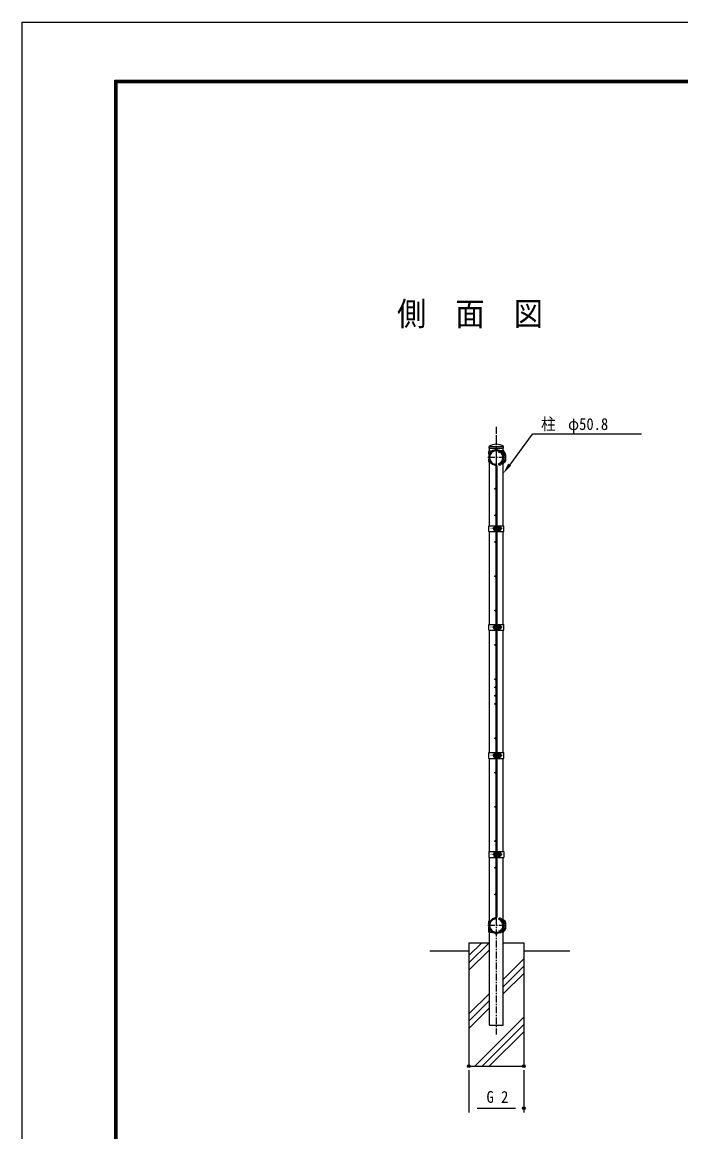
# Model space of a CAD drawing. Units: millimetres, scale not verified. Extents: x -5012 to 5012, y -3544 to 3544.
# Drawn here: x -5012 to -2612, y -499 to 3544 of the extents above; entities that cross this region are included whole.
import ezdxf
from ezdxf.enums import TextEntityAlignment as Align

# ---------------------------------------------------------------- set-up
doc = ezdxf.new("R2010")
doc.units = ezdxf.units.MM
doc.header["$LTSCALE"] = 20
doc.header["$PDMODE"] = 32
doc.header["$PDSIZE"] = 10
doc.linetypes.add('USER1', pattern=[2, 1.25, -0.25, 0.25, -0.25])
doc.linetypes.add('USER2', pattern=[4, 2.5, -0.5, 0.5, -0.5])
for name, color, linetype, lineweight in [('0-0_6文字', 1, 'Continuous', 25), ('0-1_5寸法', 1, 'Continuous', 25), ('0-3_0', 7, 'Continuous', 25), ('0-4_SUNPOU', 3, 'Continuous', 25), ('0-7_BUHIN', 7, 'Continuous', 25), ('0-8_KOUZOU', 7, 'Continuous', 25), ('0-A_8部品', 3, 'Continuous', 25), ('0-B_4基礎', 7, 'Continuous', 25), ('0-C_HATCH', 4, 'Continuous', 25), ('0-D_3パネル', 4, 'Continuous', 25), ('0-E_1部材', 7, 'Continuous', 25), ('0-F_中心線', 1, 'USER1', 25)]:
    doc.layers.add(name, color=color, linetype=linetype, lineweight=lineweight)
doc.layers.add('0-5_DEFPOINTS', color=7, linetype='Continuous')
doc.styles.add('ＭＳ ゴシック', font='')
doc.styles.get('ＭＳ ゴシック').set_extended_font_data('MS Gothic')

msp = doc.modelspace()

# ---------------------------------------------------------------- linework, layer by layer
at = {"layer": '0-1_5寸法'}
for p, q in [((-3235.06, 1929.91), (-3152.62, 2042.78)), ((-2755.02, 2042.78), (-3152.62, 2042.78)), ((-3384.05, -275.04), (-3384.05, -428.16)), ((-3184.05, -275.04), (-3184.05, -428.16)), ((-3354.05, -413.16), (-3214.05, -413.16))]:
    msp.add_line(p, q, dxfattribs=at)
at = {"layer": '0-3_0', "color": 3}
msp.add_lwpolyline([(-5011.88, 3543.75), (5011.87, 3543.75), (5011.87, -3543.75), (-5011.88, -3543.75)], close=True, dxfattribs=at)
at = {"layer": '0-3_0'}
for points in [[(-4674.38, 3332.81), (4674.37, 3332.81), (4674.37, -3332.81), (-4674.38, -3332.81)], [(-4672.27, 3330.7), (4672.27, 3330.7), (4672.27, -3330.7), (-4672.27, -3330.7)], [(-4670.16, 3328.59), (4670.16, 3328.59), (4670.16, -3328.59), (-4670.16, -3328.59)], [(-4668.05, 3326.48), (4668.05, 3326.48), (4668.05, -3326.48), (-4668.05, -3326.48)], [(-4665.94, 3324.37), (4665.94, 3324.37), (4665.94, -3324.38), (-4665.94, -3324.38)]]:
    msp.add_lwpolyline(points, close=True, dxfattribs=at)
at = {"layer": '0-4_SUNPOU', "color": 1}
msp.add_solid([(-3240.44, 1935.72), (-3258.65, 1899.49), (-3229.67, 1927.86)], dxfattribs=at)
at = {"layer": '0-5_DEFPOINTS'}
for p in [(-3384.05, -260.04), (-3184.05, -260.04), (-3184.05, -413.16)]:
    msp.add_point(p, dxfattribs=at)
at = {"layer": '0-7_BUHIN'}
for p, q in [((-3266.15, 1979.84), (-3265.87, 1981.82)), ((-3253.78, 1971.8), (-3253.2, 1971.73)), ((-3253.78, 1943.34), (-3253.2, 1943.42)), ((-3252.35, 1973.15), (-3251.71, 1973.07)), ((-3252.35, 1942), (-3251.71, 1942.08)), ((-3251.96, 1966.92), (-3251.32, 1967.6)), ((-3251.96, 1948.23), (-3251.32, 1947.55)), ((-3249.88, 1966.91), (-3249.3, 1967.52)), ((-3249.88, 1948.23), (-3249.3, 1947.63)), ((-3266.15, 1935.31), (-3265.87, 1933.32)), ((-3266.15, 274.61), (-3265.87, 276.59)), ((-3253.78, 266.57), (-3253.2, 266.5)), ((-3252.35, 267.92), (-3251.71, 267.84)), ((-3251.96, 261.69), (-3251.32, 262.37)), ((-3251.96, 243), (-3251.32, 242.32)), ((-3249.88, 261.68), (-3249.3, 262.29)), ((-3249.88, 243), (-3249.3, 242.4)), ((-3266.15, 230.08), (-3265.87, 228.09)), ((-3253.78, 238.11), (-3253.2, 238.19)), ((-3252.35, 236.77), (-3251.71, 236.85))]:
    msp.add_line(p, q, dxfattribs=at)
for centre, radius, start, end in [((-3276.18, 1950.88), 32.62, 43.05928, 71.5671), ((-3276.06, 1951.05), 30.44, 42.96477, 70.99837), ((-3276.06, 1964.09), 30.44, 289.00163, 317.03523), ((-3276.18, 1964.27), 32.62, 288.4329, 316.94072), ((-3258.43, 1966.85), 7.15, 5.98062, 42.98222), ((-3258.43, 1948.29), 7.15, 317.01778, 354.01938), ((-3279.1, 1959.02), 28.26, 357.05596, 16.21839), ((-3279.1, 1956.12), 28.26, 343.78161, 2.94404), ((-3258.43, 1966.85), 9.15, 4.17415, 42.75699), ((-3258.43, 1948.29), 9.15, 317.24301, 355.82585), ((-3279.1, 1959.03), 30.27, 357.23408, 15.0901), ((-3279.1, 1956.11), 30.27, 344.9099, 2.76592), ((-3276.06, 245.82), 30.44, 42.96477, 70.99837), ((-3276.18, 245.65), 32.62, 43.05928, 71.5671), ((-3258.43, 261.62), 7.15, 5.98062, 42.98222), ((-3279.1, 253.79), 28.26, 357.05596, 16.21839), ((-3279.1, 250.89), 28.26, 343.78161, 2.94404), ((-3258.43, 261.62), 9.15, 4.17415, 42.75699), ((-3279.1, 253.8), 30.27, 357.23408, 15.0901), ((-3279.1, 250.88), 30.27, 344.9099, 2.76592), ((-3276.06, 258.86), 30.44, 289.00163, 317.03523), ((-3276.18, 259.04), 32.62, 288.4329, 316.94072), ((-3258.43, 243.06), 7.15, 317.01778, 354.01938), ((-3258.43, 243.06), 9.15, 317.24301, 355.82585)]:
    msp.add_arc(centre, radius, start, end, dxfattribs=at)
at = {"layer": '0-8_KOUZOU', "color": 1, "linetype": 'USER1'}
for p, q in [((-3284.05, 2069.49), (-3284.05, 1969.31)), ((-3249.54, 1957.57), (-3318.46, 1957.57))]:
    msp.add_line(p, q, dxfattribs=at)
at = {"layer": '0-8_KOUZOU', "color": 1, "linetype": 'USER2'}
msp.add_line((-3284.05, 1991.28), (-3284.05, 1924.2), dxfattribs=at)
at = {"layer": '0-A_8部品'}
for p, q in [((-3311.45, 1981.96), (-3297.81, 1981.96)), ((-3311.45, 1981.96), (-3311.45, 1977.96)), ((-3256.65, 1981.96), (-3270.29, 1981.96)), ((-3256.65, 1981.96), (-3256.65, 1977.96)), ((-3312.75, 1975.84), (-3311.45, 1977.96)), ((-3311.45, 1971.96), (-3312.75, 1974.08)), ((-3311.45, 1951.96), (-3312.75, 1949.84)), ((-3312.75, 1948.08), (-3311.45, 1945.96)), ((-3311.45, 1977.99), (-3309.63, 1976.54)), ((-3311.45, 1971.96), (-3309.63, 1973.42)), ((-3311.45, 1971.96), (-3311.45, 1963.34)), ((-3311.45, 1951.96), (-3309.63, 1950.5)), ((-3311.45, 1945.92), (-3309.63, 1947.38)), ((-3311.45, 1945.96), (-3311.45, 1941.96)), ((-3311.45, 1941.96), (-3307.29, 1941.96)), ((-3256.65, 1977.99), (-3258.47, 1976.54)), ((-3256.65, 1971.96), (-3258.47, 1973.42)), ((-3256.65, 1951.96), (-3258.47, 1950.5)), ((-3256.65, 1945.92), (-3258.47, 1947.38)), ((-3255.35, 1975.84), (-3256.65, 1977.96)), ((-3256.65, 1971.96), (-3255.35, 1974.08)), ((-3256.65, 1971.96), (-3256.65, 1963.34)), ((-3256.65, 1951.96), (-3255.35, 1949.84)), ((-3255.35, 1948.08), (-3256.65, 1945.96)), ((-3312.75, 261.84), (-3311.45, 263.96)), ((-3311.45, 257.96), (-3312.75, 260.08)), ((-3311.45, 263.99), (-3309.63, 262.54)), ((-3311.45, 257.96), (-3309.63, 259.42)), ((-3311.45, 237.96), (-3311.45, 246.58)), ((-3256.65, 267.96), (-3260.81, 267.96)), ((-3256.65, 263.99), (-3258.47, 262.54)), ((-3256.65, 257.96), (-3258.47, 259.42)), ((-3256.65, 263.96), (-3256.65, 267.96)), ((-3255.35, 261.84), (-3256.65, 263.96)), ((-3256.65, 257.96), (-3255.35, 260.08)), ((-3256.65, 237.96), (-3256.65, 246.58)), ((-3311.45, 237.96), (-3312.75, 235.84)), ((-3312.75, 234.08), (-3311.45, 231.96)), ((-3311.45, 237.96), (-3309.63, 236.5)), ((-3311.45, 231.92), (-3309.63, 233.38)), ((-3311.45, 227.96), (-3311.45, 231.96)), ((-3311.45, 227.96), (-3297.81, 227.96)), ((-3256.65, 227.96), (-3270.29, 227.96)), ((-3256.65, 237.96), (-3258.47, 236.5)), ((-3256.65, 231.92), (-3258.47, 233.38)), ((-3256.65, 237.96), (-3255.35, 235.84)), ((-3255.35, 234.08), (-3256.65, 231.96)), ((-3256.65, 227.96), (-3256.65, 231.96))]:
    msp.add_line(p, q, dxfattribs=at)
at = {"layer": '0-A_8部品', "color": 1}
for p, q in [((-3282.05, 1987.96), (-3282.62, 1985.96)), ((-3281.05, 1701.66), (-3287.05, 1701.66)), ((-3281.05, 1695.26), (-3287.05, 1695.26)), ((-3281.05, 1342.22), (-3287.05, 1342.22)), ((-3281.05, 1335.82), (-3287.05, 1335.82)), ((-3281.05, 875.33), (-3287.05, 875.33)), ((-3281.05, 868.93), (-3287.05, 868.93)), ((-3281.05, 514.66), (-3287.05, 514.66)), ((-3281.05, 508.26), (-3287.05, 508.26))]:
    msp.add_line(p, q, dxfattribs=at)
at = {"layer": '0-A_8部品', "color": 1, "linetype": 'USER1'}
for p, q in [((-3275.33, 1974.37), (-3269.41, 1985.78)), ((-3262.6, 1698.46), (-3304.41, 1698.46)), ((-3262.6, 1339.02), (-3304.41, 1339.02)), ((-3262.6, 872.13), (-3304.41, 872.13)), ((-3262.6, 511.46), (-3304.41, 511.46)), ((-3249.54, 252.34), (-3318.46, 252.34)), ((-3275.33, 235.54), (-3269.41, 224.13))]:
    msp.add_line(p, q, dxfattribs=at)
at = {"layer": '0-A_8部品', "color": 7}
for p, q in [((-3311.85, 1687.96), (-3311.85, 1708.96)), ((-3311.85, 1708.96), (-3287.05, 1708.96)), ((-3293.35, 1693.95), (-3293.35, 1702.96)), ((-3290.02, 1706.3), (-3289.35, 1706.3)), ((-3289.35, 1708.96), (-3289.35, 1687.96)), ((-3287.05, 1708.96), (-3287.05, 1687.96)), ((-3281.05, 1702.46), (-3287.05, 1702.46)), ((-3281.05, 1708.96), (-3256.25, 1708.96)), ((-3281.05, 1708.96), (-3281.05, 1687.96)), ((-3278.75, 1708.96), (-3278.75, 1687.96)), ((-3272.4, 1706.3), (-3278.75, 1706.3)), ((-3278.75, 1706.3), (-3278.75, 1690.62)), ((-3272.4, 1702.46), (-3278.75, 1702.46)), ((-3271.27, 1704.34), (-3272.4, 1706.3)), ((-3271.27, 1704.34), (-3271.27, 1692.58)), ((-3256.25, 1687.96), (-3256.25, 1708.96)), ((-3311.85, 1687.96), (-3287.05, 1687.96)), ((-3290.02, 1690.62), (-3289.35, 1690.62)), ((-3281.05, 1694.46), (-3287.05, 1694.46)), ((-3281.05, 1687.96), (-3256.25, 1687.96)), ((-3272.4, 1694.46), (-3278.75, 1694.46)), ((-3272.4, 1690.62), (-3278.75, 1690.62)), ((-3271.27, 1692.58), (-3272.4, 1690.62)), ((-3311.85, 1328.52), (-3311.85, 1349.52)), ((-3311.85, 1349.52), (-3287.05, 1349.52)), ((-3293.35, 1334.51), (-3293.35, 1343.52)), ((-3290.02, 1346.86), (-3289.35, 1346.86)), ((-3289.35, 1349.52), (-3289.35, 1328.52)), ((-3287.05, 1349.52), (-3287.05, 1328.52)), ((-3281.05, 1343.02), (-3287.05, 1343.02)), ((-3281.05, 1335.02), (-3287.05, 1335.02)), ((-3281.05, 1349.52), (-3256.25, 1349.52)), ((-3281.05, 1349.52), (-3281.05, 1328.52)), ((-3278.75, 1349.52), (-3278.75, 1328.52)), ((-3272.4, 1346.86), (-3278.75, 1346.86)), ((-3278.75, 1346.86), (-3278.75, 1331.18)), ((-3272.4, 1343.02), (-3278.75, 1343.02)), ((-3272.4, 1335.02), (-3278.75, 1335.02)), ((-3271.27, 1344.9), (-3272.4, 1346.86)), ((-3271.27, 1344.9), (-3271.27, 1333.14)), ((-3256.25, 1328.52), (-3256.25, 1349.52)), ((-3311.85, 1328.52), (-3287.05, 1328.52)), ((-3290.02, 1331.18), (-3289.35, 1331.18)), ((-3281.05, 1328.52), (-3256.25, 1328.52)), ((-3272.4, 1331.18), (-3278.75, 1331.18)), ((-3271.27, 1333.14), (-3272.4, 1331.18)), ((-3311.85, 861.63), (-3311.85, 882.63)), ((-3311.85, 882.63), (-3287.05, 882.63)), ((-3311.85, 861.63), (-3287.05, 861.63)), ((-3293.35, 867.62), (-3293.35, 876.63)), ((-3290.02, 879.97), (-3289.35, 879.97)), ((-3290.02, 864.29), (-3289.35, 864.29)), ((-3289.35, 882.63), (-3289.35, 861.63)), ((-3287.05, 882.63), (-3287.05, 861.63)), ((-3281.05, 876.13), (-3287.05, 876.13)), ((-3281.05, 868.13), (-3287.05, 868.13)), ((-3281.05, 882.63), (-3256.25, 882.63)), ((-3281.05, 882.63), (-3281.05, 861.63)), ((-3281.05, 861.63), (-3256.25, 861.63)), ((-3278.75, 882.63), (-3278.75, 861.63)), ((-3272.4, 879.97), (-3278.75, 879.97)), ((-3278.75, 879.97), (-3278.75, 864.29)), ((-3272.4, 876.13), (-3278.75, 876.13)), ((-3272.4, 868.13), (-3278.75, 868.13)), ((-3272.4, 864.29), (-3278.75, 864.29)), ((-3271.27, 878.01), (-3272.4, 879.97)), ((-3271.27, 866.25), (-3272.4, 864.29)), ((-3271.27, 878.01), (-3271.27, 866.25)), ((-3256.25, 861.63), (-3256.25, 882.63)), ((-3311.85, 521.96), (-3287.05, 521.96)), ((-3311.85, 521.96), (-3311.85, 500.96)), ((-3311.85, 500.96), (-3287.05, 500.96)), ((-3293.35, 515.96), (-3293.35, 506.95)), ((-3290.02, 519.3), (-3289.35, 519.3)), ((-3290.02, 503.62), (-3289.35, 503.62)), ((-3289.35, 500.96), (-3289.35, 521.96)), ((-3287.05, 500.96), (-3287.05, 521.96)), ((-3281.05, 515.46), (-3287.05, 515.46)), ((-3281.05, 507.46), (-3287.05, 507.46)), ((-3281.05, 521.96), (-3256.25, 521.96)), ((-3281.05, 500.96), (-3281.05, 521.96)), ((-3281.05, 500.96), (-3256.25, 500.96)), ((-3278.75, 500.96), (-3278.75, 521.96)), ((-3272.4, 519.3), (-3278.75, 519.3)), ((-3278.75, 503.62), (-3278.75, 519.3)), ((-3272.4, 515.46), (-3278.75, 515.46)), ((-3272.4, 507.46), (-3278.75, 507.46)), ((-3272.4, 503.62), (-3278.75, 503.62)), ((-3271.27, 517.34), (-3272.4, 519.3)), ((-3271.27, 505.58), (-3272.4, 503.62)), ((-3271.27, 505.58), (-3271.27, 517.34)), ((-3256.25, 521.96), (-3256.25, 500.96)), ((-3309.45, 227.96), (-3309.45, 226.96)), ((-3258.65, 227.96), (-3258.65, 226.96))]:
    msp.add_line(p, q, dxfattribs=at)
at = {"layer": '0-A_8部品', "color": 1}
msp.add_lwpolyline([(-3282.05, 1987.96), (-3286.05, 1987.96), (-3285.48, 1985.96)], dxfattribs=at)
at = {"layer": '0-A_8部品'}
for points in [[(-3256.65, 1945.96), (-3256.65, 1941.96), (-3260.81, 1941.96)], [(-3311.45, 263.96), (-3311.45, 267.96), (-3307.29, 267.96)]]:
    msp.add_lwpolyline(points, dxfattribs=at)
for centre, start, end in [((-3310.95, 1974.96), 153.91302, 206.08698), ((-3310.95, 1948.96), 153.91302, 206.08698), ((-3310.88, 1974.98), 0, 51.26881), ((-3310.88, 1974.98), 308.73119, 0), ((-3310.88, 1948.94), 0, 51.26881), ((-3310.88, 1948.94), 308.73119, 0), ((-3257.22, 1974.98), 128.73119, 180), ((-3257.22, 1974.98), 180, 231.26881), ((-3257.22, 1948.94), 128.73119, 180), ((-3257.22, 1948.94), 180, 231.26881), ((-3257.15, 1974.96), 333.91302, 26.08698), ((-3257.15, 1948.96), 333.91302, 26.08698), ((-3310.95, 260.96), 153.91302, 206.08698), ((-3310.88, 260.98), 0, 51.26881), ((-3310.88, 260.98), 308.73119, 0), ((-3257.22, 260.98), 128.73119, 180), ((-3257.22, 260.98), 180, 231.26881), ((-3257.15, 260.96), 333.91302, 26.08698), ((-3310.95, 234.96), 153.91302, 206.08698), ((-3310.88, 234.94), 0, 51.26881), ((-3310.88, 234.94), 308.73119, 0), ((-3257.22, 234.94), 128.73119, 180), ((-3257.22, 234.94), 180, 231.26881), ((-3257.15, 234.96), 333.91302, 26.08698)]:
    msp.add_arc(centre, 2, start, end, dxfattribs=at)
at = {"layer": '0-A_8部品', "color": 7}
for centre, radius, start, end in [((-3290.02, 1702.96), 3.33, 90, 180), ((-3273.23, 1704.24), 1.96, 294.94299, 2.968), ((-3278.9, 1698.46), 7.63, 328.40741, 31.59259), ((-3271.27, 1698.46), 5.88, 270, 90), ((-3290.02, 1693.95), 3.33, 180, 270), ((-3273.23, 1692.68), 1.96, 357.032, 65.05701), ((-3290.02, 1343.52), 3.33, 90, 180), ((-3290.02, 1334.51), 3.33, 180, 270), ((-3273.23, 1344.79), 1.96, 294.94299, 2.968), ((-3278.9, 1339.02), 7.63, 328.40741, 31.59259), ((-3273.23, 1333.24), 1.96, 357.032, 65.05701), ((-3271.27, 1339.02), 5.88, 270, 90), ((-3290.02, 876.63), 3.33, 90, 180), ((-3290.02, 867.62), 3.33, 180, 270), ((-3273.23, 877.91), 1.96, 294.94299, 2.968), ((-3278.9, 872.13), 7.63, 328.40741, 31.59259), ((-3273.23, 866.35), 1.96, 357.032, 65.05701), ((-3271.27, 872.13), 5.88, 270, 90), ((-3290.02, 515.96), 3.33, 90, 180), ((-3290.02, 506.95), 3.33, 180, 270), ((-3273.23, 517.24), 1.96, 294.94299, 2.968), ((-3278.9, 511.46), 7.63, 328.40741, 31.59259), ((-3273.23, 505.68), 1.96, 357.032, 65.05701), ((-3271.27, 511.46), 5.88, 270, 90)]:
    msp.add_arc(centre, radius, start, end, dxfattribs=at)
at = {"layer": '0-B_4基礎'}
for p, q in [((-3384.05, 189.96), (-3309.45, 189.96)), ((-3258.65, 189.96), (-3184.05, 189.96)), ((-3184.05, 189.96), (-3184.05, -260.04)), ((-3526.62, 159.96), (-3384.05, 159.96)), ((-3184.05, 159.96), (-3016.41, 159.96))]:
    msp.add_line(p, q, dxfattribs=at)
msp.add_lwpolyline([(-3384.05, 189.96), (-3384.05, -260.04), (-3184.05, -260.04)], dxfattribs=at)
at = {"layer": '0-C_HATCH'}
for p, q in [((-3384.05, 116.32), (-3310.42, 189.96)), ((-3384.05, 142.84), (-3336.93, 189.96)), ((-3384.05, 89.81), (-3309.45, 164.41)), ((-3258.65, 56.11), (-3184.05, 130.71)), ((-3258.65, 29.59), (-3184.05, 104.19)), ((-3258.65, 3.07), (-3184.05, 77.67)), ((-3384.05, -69.29), (-3309.45, 5.31)), ((-3384.05, -95.81), (-3309.45, -21.21)), ((-3384.05, -122.33), (-3309.45, -47.73)), ((-3362.67, -260.04), (-3184.05, -81.42)), ((-3336.15, -260.04), (-3184.05, -107.94)), ((-3309.64, -260.04), (-3184.05, -134.46))]:
    msp.add_line(p, q, dxfattribs=at)
at = {"layer": '0-D_3パネル'}
for p, q in [((-3285.85, 1926.78), (-3285.85, 283.14)), ((-3282.25, 1926.78), (-3282.25, 283.14)), ((-3274.42, 1931.28), (-3275.66, 1934.66)), ((-3274.42, 278.63), (-3275.66, 275.25))]:
    msp.add_line(p, q, dxfattribs=at)
for centre in [(-3284.05, 1987.37), (-3309.86, 1972.47), (-3309.86, 1942.67), (-3258.24, 1972.47), (-3258.24, 1942.67), (-3270.93, 1930.82), (-3287.65, 1843.96), (-3287.65, 1746.96), (-3287.65, 1649.96), (-3287.65, 1524.96), (-3287.65, 1399.96), (-3287.65, 1274.96), (-3287.65, 1149.96), (-3287.65, 1119.96), (-3287.65, 1089.96), (-3287.65, 1059.96), (-3287.65, 934.96), (-3287.65, 809.96), (-3287.65, 684.96), (-3287.65, 559.96), (-3287.65, 462.96), (-3287.65, 365.96), (-3309.81, 267.24), (-3270.88, 279.1), (-3258.19, 267.24), (-3309.81, 237.44), (-3284, 222.54), (-3258.19, 237.44)]:
    msp.add_circle(centre, 1.8, dxfattribs=at)
for centre, radius, start, end in [((-3284.05, 1957.57), 28, 290.11226, 260.77822), ((-3284.05, 1957.57), 24.4, 290.11226, 260.77822), ((-3289.05, 1926.78), 3.2, 0, 80.77822), ((-3289.05, 1926.78), 6.8, 0, 80.77822), ((-3289.05, 283.14), 3.2, 279.22178, 0), ((-3289.05, 283.14), 6.8, 279.22178, 0), ((-3284.05, 252.34), 28, 99.22178, 69.88774), ((-3284.05, 252.34), 24.4, 99.22178, 69.88774)]:
    msp.add_arc(centre, radius, start, end, dxfattribs=at)
at = {"layer": '0-E_1部材'}
for p, q in [((-3310.56, 1997.96), (-3257.54, 1997.96)), ((-3310.56, 1991.65), (-3310.56, 1997.96)), ((-3310.56, 1991.65), (-3257.54, 1991.65)), ((-3309.45, 1981.96), (-3309.45, 1991.65)), ((-3258.65, 1981.96), (-3258.65, 1991.65)), ((-3257.54, 1991.65), (-3257.54, 1997.96)), ((-3309.45, 1708.96), (-3309.45, 1941.96)), ((-3258.65, 1708.96), (-3258.65, 1941.96)), ((-3309.45, 1349.52), (-3309.45, 1687.96)), ((-3258.65, 1349.52), (-3258.65, 1687.96)), ((-3309.45, 1094.46), (-3309.45, 1328.52)), ((-3258.65, 1094.46), (-3258.65, 1328.52)), ((-3309.45, 882.63), (-3309.45, 1094.46)), ((-3258.65, 882.63), (-3258.65, 1094.46)), ((-3309.45, 521.96), (-3309.45, 861.63)), ((-3258.65, 521.96), (-3258.65, 861.63)), ((-3309.45, -110.04), (-3309.45, 500.96)), ((-3258.65, -110.04), (-3258.65, 500.96)), ((-3309.45, -110.04), (-3258.65, -110.04))]:
    msp.add_line(p, q, dxfattribs=at)
msp.add_arc((-3284.05, 1957.72), 48.19, 56.62039, 123.37961, dxfattribs=at)
at = {"layer": '0-F_中心線'}
msp.add_line((-3284.05, 2037.69), (-3284.05, -144.83), dxfattribs=at)

# ---------------------------------------------------------------- texts
at = {"layer": '0-0_6文字', "color": 7, "style": 'ＭＳ ゴシック', "width": 0.9}
msp.add_text('側\u3000面\u3000図', height=86.66, dxfattribs=at).set_placement((-3646.04, 2412.25), align=Align.BOTTOM_LEFT)
at = {"layer": '0-1_5寸法', "color": 3, "style": 'ＭＳ ゴシック', "width": 0.9}
for s, height, p in [('柱', 43.26, (-3120.97, 2044.96)), ('φ50.8', 43.3, (-3022.62, 2044.96)), ('G 2', 43.26, (-3319.75, -406.49))]:
    msp.add_text(s, height=height, dxfattribs=at).set_placement(p, align=Align.BOTTOM_LEFT)

doc.saveas('drawing.dxf')
